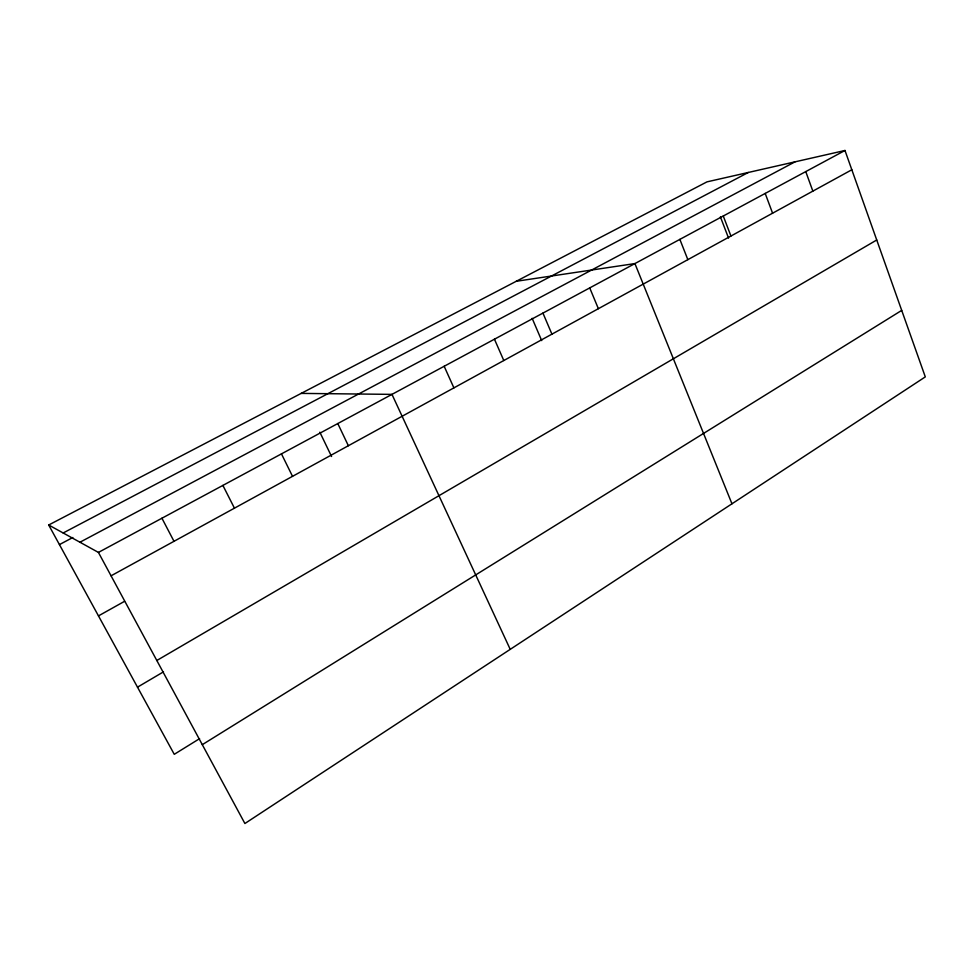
<?xml version="1.0" encoding="UTF-8"?>
<svg xmlns="http://www.w3.org/2000/svg" width="974" height="974" viewBox="0 0 974 974"><rect width="100%" height="100%" fill="white"/><g stroke="black" fill="none" stroke-linecap="round" stroke-linejoin="round"><path stroke-width="1.46" d="M202.3 744.672L901.705 310.389M199.585 738.657L174.261 754.314L48.7 524.998L706.966 181.87L844.982 150.483L925.3 376.889L244.9 823.517L98.423 552.416L48.7 524.998M137.492 687.169L163.486 671.853M156.814 660.494L876.734 239.994M98.471 615.897L124.526 601.335M111.06 575.804L851.824 169.768M98.423 552.416L844.982 150.483M79.953 542.226L795.015 161.842M59.438 544.6L72.819 537.514M63.164 532.973L748.3 172.471M516.257 281.279L634.914 263.577L731.961 503.802M301.149 393.399L391.974 394.373L510.23 649.354M161.928 518.229L173.993 541.301M222.888 485.405L234.442 508.172M281.462 453.872L292.517 476.335M319.849 432.2L331.562 456.502M337.783 423.544L348.363 445.715M444.168 366.273L453.896 387.871M494.451 339.196L503.802 360.526M532.157 318.328L541.702 340.608M542.944 313.092L551.917 334.143M589.733 287.902L598.365 308.685M679.864 239.373L687.839 259.644M723.268 216.009L730.926 236.025M720.407 216.885L728.54 238.07M765.199 193.424L772.577 213.196M805.754 171.594L812.852 191.123"/></g></svg>
